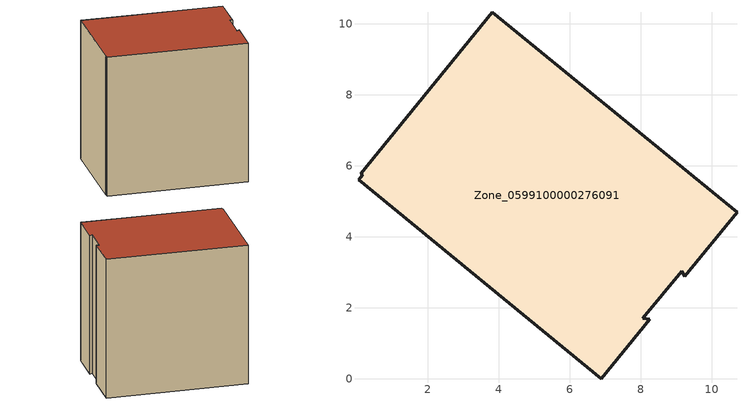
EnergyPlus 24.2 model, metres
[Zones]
Zone_0599100000276091
 floor ground (C_G): 8.25,1.68 6.88,0 0.05,5.6 0.16,5.74 0.11,5.78 3.82,10.32 10.71,4.69 9.23,2.88 9.15,3.02 8.05,1.7 z0
 wall outside (C_F): 3.82,10.32 0.11,5.78 0.16,5.74 0.05,5.6 6.88,0 8.25,1.68 8.05,1.7 9.15,3.02 9.23,2.88 10.71,4.69 3.82,10.32 z0:9.1
 roof outside (C_R): 9.15,3.02 9.23,2.88 10.71,4.69 3.82,10.32 0.11,5.78 0.16,5.74 0.05,5.6 6.88,0 8.25,1.68 8.05,1.7 z9.1
[BUILDING]
Pand.0599100000276091: North Axis=0; Terrain=City; Loads Convergence Tolerance Value=0.04; Temperature Convergence Tolerance Value=0.4; Solar Distribution=FullExterior; Maximum Number of Warmup Days=25; Minimum Number of Warmup Days=1
[Site:Location]
Rotterdam.The.Hague.AP_ZH_NLD Design_Conditions: Latitude=51.96; Longitude=4.45; Time Zone=1; Elevation=-4.5
[SITE:GROUNDTEMPERATURE:BUILDINGSURFACE]
18, 18, 18, 18, 18, 18, 18, 18, 18, 18, 18, 18
[MATERIAL] Thermal Absorptance=0.9; Solar Absorptance=0.7; Visible Absorptance=0.7
Name | Roughness | Thickness | Conductivity | Density | Specific Heat
G.TC.1946-1964 | MediumSmooth | 0.15 | 1 | 540 | 1210
F.TC.1946-1964 | Rough | 0.3 | 0.857143 | 1920 | 840
R.TC.1946-1964 | MediumRough | 0.2 | 0.235294 | 1500 | 1000
[CONSTRUCTION]
C_G: G.TC.1946-1964
C_F: F.TC.1946-1964
C_R: R.TC.1946-1964
[ZONE]
Zone_0599100000276091: Type=1; Multiplier=1; Ceiling Height=Autocalculate; Volume=Autocalculate; Floor Area=autocalculate; Part of Total Floor Area=Yes
[ZONEINFILTRATION:DESIGNFLOWRATE]
Infil_Zone_0599100000276091: Zone or ZoneList or Space or SpaceList=Zone_0599100000276091; Schedule=AlwaysOn; Design Flow Rate Calculation Method=Flow/Area; Flow Rate per Floor Area=0.003; Constant Term Coefficient=1; Temperature Term Coefficient=0; Velocity Term Coefficient=0; Velocity Squared Term Coefficient=0
[HVACTEMPLATE:ZONE:IDEALLOADSAIRSYSTEM]
Zone_0599100000276091: Maximum Heating Supply Air Temperature=50; Minimum Cooling Supply Air Temperature=13; Maximum Heating Supply Air Humidity Ratio=0.0156; Minimum Cooling Supply Air Humidity Ratio=0.0077; Heating Limit=NoLimit; Cooling Limit=NoLimit; Dehumidification Control Type=ConstantSensibleHeatRatio; Cooling Sensible Heat Ratio=0.7; Dehumidification Setpoint=60; Humidification Control Type=None; Humidification Setpoint=30; Outdoor Air Method=None; Outdoor Air Flow Rate per Person=0.00944; Outdoor Air Flow Rate per Zone Floor Area=0; Outdoor Air Flow Rate per Zone=0; Demand Controlled Ventilation Type=None; Outdoor Air Economizer Type=NoEconomizer; Heat Recovery Type=None; Sensible Heat Recovery Effectiveness=0.7; Latent Heat Recovery Effectiveness=0.65
[ZONECONTROL:THERMOSTAT]
ThermostatControl_Zone_0599100000276091: Zone or ZoneList=Zone_0599100000276091; Control Type Schedule=DualSetpointControlType; Control 1=Thermostat_Zone_0599100000276091; Temperature Difference Between Cutout And Setpoint=0
[THERMOSTATSETPOINT:DUALSETPOINT]
Thermostat_Zone_0599100000276091: Heating Setpoint Temperature Schedule=HeatingSetpoint_Zone_0599100000276091; Cooling Setpoint Temperature Schedule=CoolingSetpoint_Zone_0599100000276091
[SCHEDULE:COMPACT]
HeatingSetpoint_Zone_0599100000276091: Through: 12/31, For: AllDays, Until: 24:00, 21
CoolingSetpoint_Zone_0599100000276091: Through: 12/31, For: AllDays, Until: 24:00, 24
DualSetpointControlType: Through: 12/31, For: AllDays, Until: 24:00, 4
AlwaysOn: Through: 12/31, For: AllDays, Until: 24:00, 1
